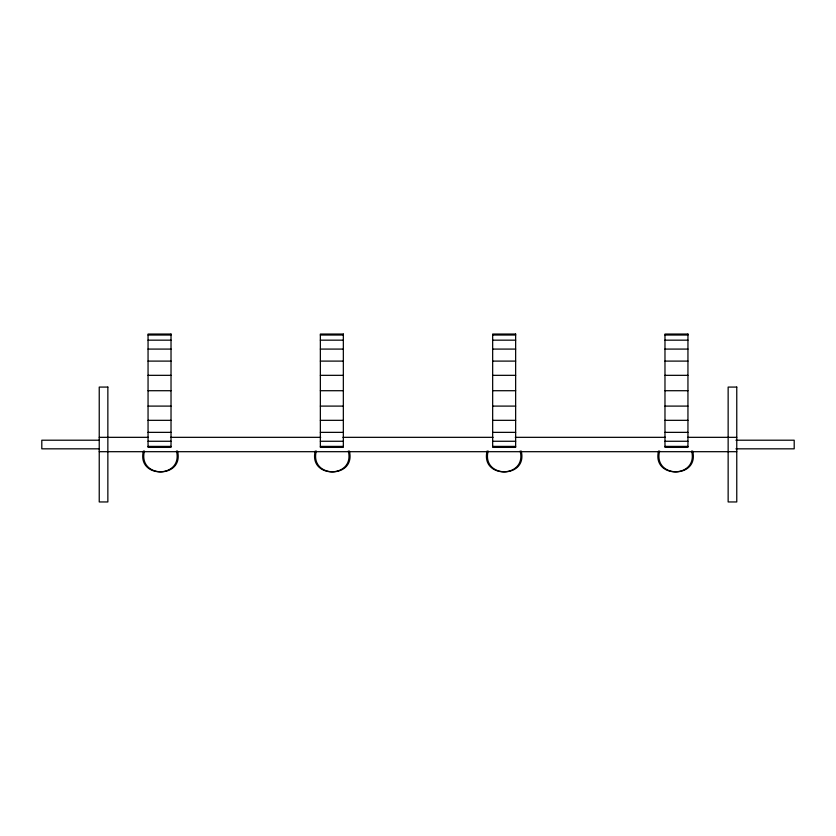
<?xml version="1.0" encoding="UTF-8"?>
<svg xmlns="http://www.w3.org/2000/svg" width="836" height="836" viewBox="0 0 836 836"><rect width="100%" height="100%" fill="white"/><g stroke="black" fill="none" stroke-linecap="round" stroke-linejoin="round"><path stroke-width="1.25" d="M143.405 451.012C136.519 478.756 183.366 478.756 176.469 451.012M144.44 451.012C137.553 478.756 184.401 478.756 177.514 451.012M315.245 451.012C308.359 478.756 355.206 478.756 348.309 451.012M316.28 451.012C309.393 478.756 356.24 478.756 349.354 451.012M487.106 451.012C480.209 478.756 527.056 478.756 520.17 451.012M488.14 451.012C481.254 478.756 528.101 478.756 521.204 451.012M658.559 451.012C651.672 478.756 698.52 478.756 691.633 451.012M659.604 451.012C652.707 478.756 699.554 478.756 692.668 451.012M148.056 335.027L171.025 335.027M320.355 335.027L343.335 335.027M492.665 335.027L515.645 335.027M664.975 335.027L687.944 335.027M148.056 340.168L171.025 340.168M320.355 340.168L343.335 340.168M492.665 340.168L515.645 340.168M664.975 340.168L687.944 340.168M148.056 349.082L171.025 349.082M320.355 349.082L343.335 349.082M492.665 349.082L515.645 349.082M664.975 349.082L687.944 349.082M148.056 361.1L171.025 361.1M320.355 361.1L343.335 361.1M492.665 361.1L515.645 361.1M664.975 361.1L687.944 361.1M148.056 375.333L171.025 375.333M320.355 375.333L343.335 375.333M492.665 375.333L515.645 375.333M664.975 375.333L687.944 375.333M148.056 390.715L171.025 390.715M320.355 390.715L343.335 390.715M492.665 390.715L515.645 390.715M664.975 390.715L687.944 390.715M148.056 406.097L171.025 406.097M320.355 406.097L343.335 406.097M492.665 406.097L515.645 406.097M664.975 406.097L687.944 406.097M148.056 420.33L171.025 420.33M320.355 420.33L343.335 420.33M492.665 420.33L515.645 420.33M664.975 420.33L687.944 420.33M148.056 432.358L171.025 432.358M320.355 432.358L343.335 432.358M492.665 432.358L515.645 432.358M664.975 432.358L687.944 432.358M99.233 437.332L148.338 437.332M170.534 437.332L320.71 437.332M342.906 437.332L493.094 437.332M515.289 437.332L665.466 437.332M687.662 437.332L736.767 437.332M99.233 440.206L41.8 440.206L41.8 448.827L99.233 448.827M735.92 440.206L794.2 440.206L794.2 448.827L735.92 448.827M148.056 441.262L171.025 441.262M320.355 441.262L343.335 441.262M492.665 441.262L515.645 441.262M664.975 441.262L687.944 441.262M148.056 446.403L171.025 446.403M320.355 446.403L343.335 446.403M492.665 446.403L515.645 446.403M664.975 446.403L687.944 446.403M99.233 451.691L736.767 451.691M171.025 334.045L148.056 334.045L148.056 447.385L171.025 447.385L171.025 334.045M343.335 334.045L320.355 334.045L320.355 447.385L343.335 447.385L343.335 334.045M515.645 334.045L492.665 334.045L492.665 447.385L515.645 447.385L515.645 334.045M687.944 334.045L664.975 334.045L664.975 447.385L687.944 447.385L687.944 334.045M107.854 387.078L99.233 387.078L99.233 501.955L107.854 501.955L107.854 387.078M736.767 387.078L728.146 387.078L728.146 501.955L736.767 501.955L736.767 387.078"/></g></svg>
